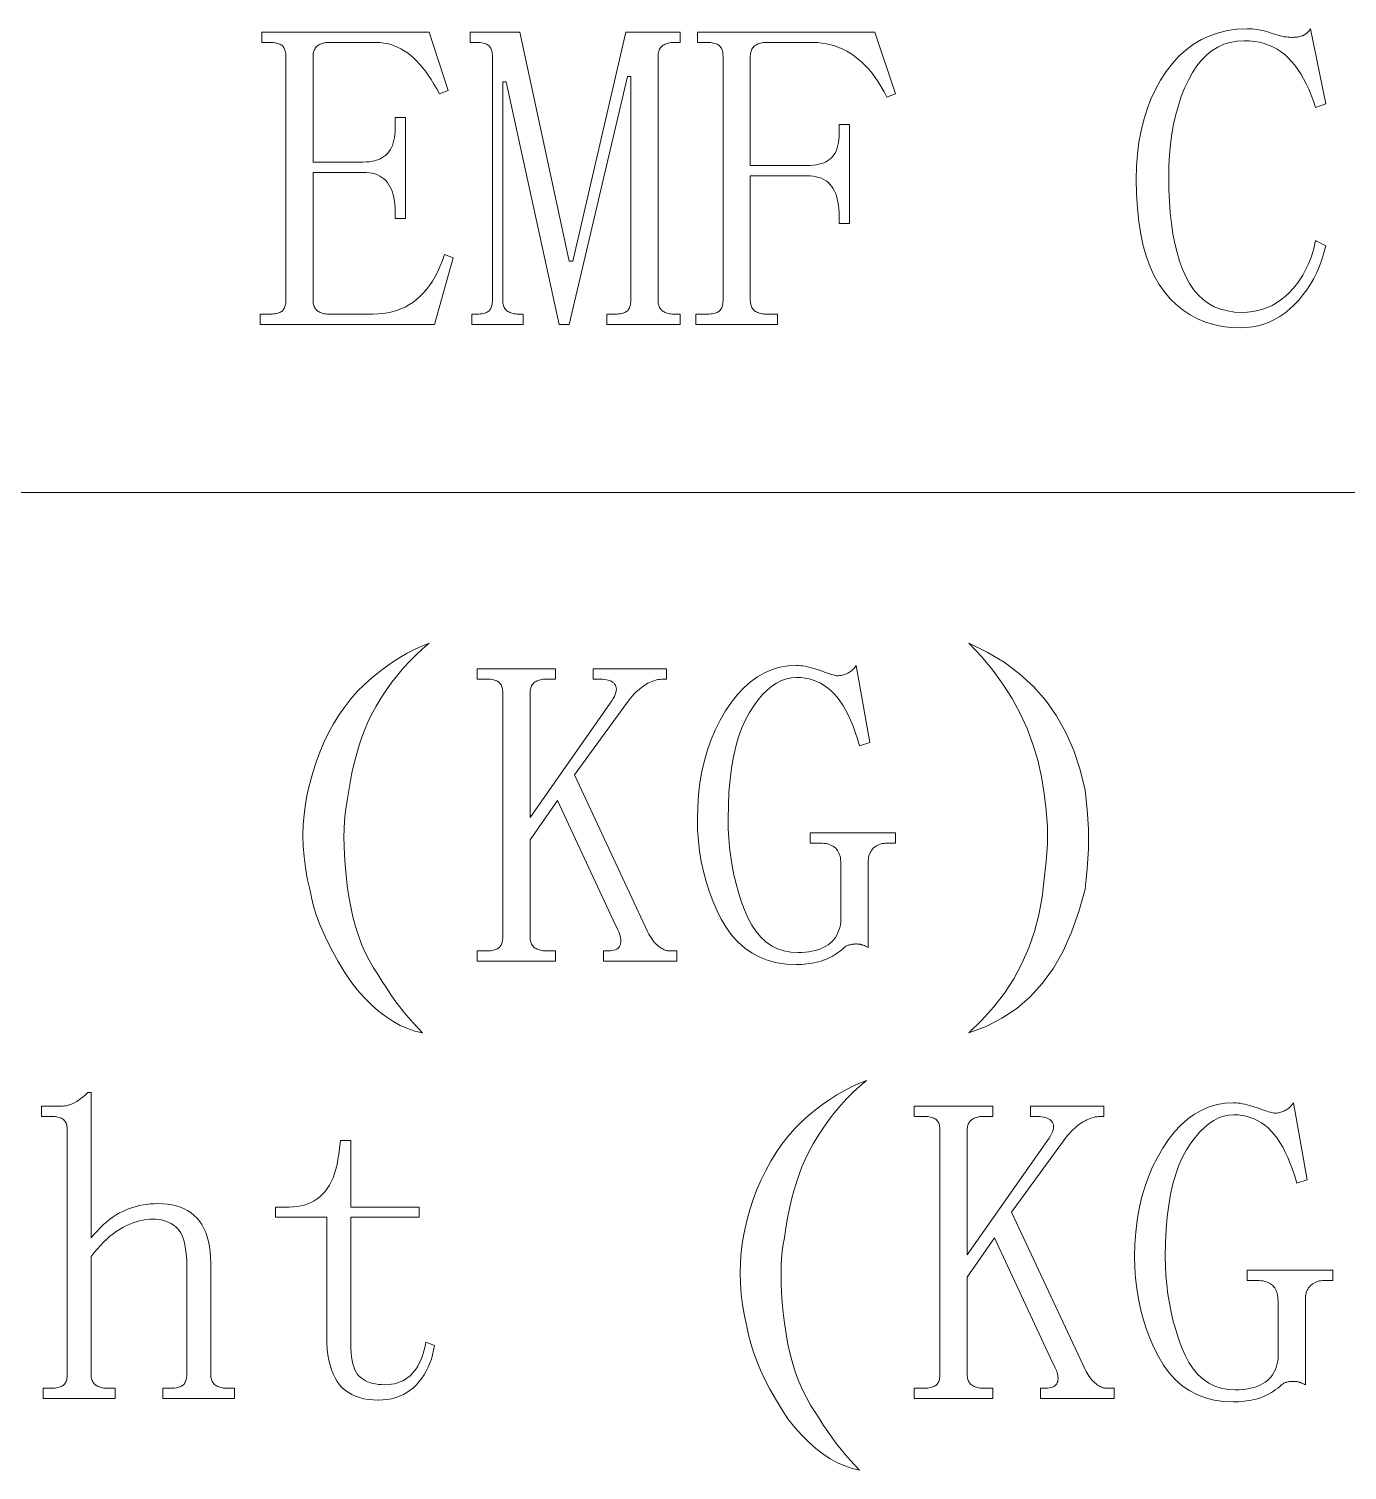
# Model space of a CAD drawing. Extents: x 1 to 297, y 1 to 210.
# Drawn here: x 137.53 to 144.14, y 35.44 to 42.67 of the extents above; entities that cross this region are included whole.
import ezdxf

# ---------------------------------------------------------------- set-up
doc = ezdxf.new("R2010")
doc.units = 0

msp = doc.modelspace()

# ---------------------------------------------------------------- linework, layer by layer
at = {"color": 7, "lineweight": 13}
msp.add_line((1.3055, 40.342), (219.3213, 40.342), dxfattribs=at)
for points in [[(143.6067, 41.1677), (143.5597, 41.1695), (143.5146, 41.1749), (143.4716, 41.1839), (143.4305, 41.1965), (143.3913, 41.2127), (143.3542, 41.2325), (143.319, 41.2559), (143.2858, 41.2829), (143.2545, 41.3135), (143.2253, 41.3477), (143.1984, 41.3858), (143.1744, 41.4279), (143.1532, 41.4742), (143.1348, 41.5246), (143.1192, 41.5791), (143.1065, 41.6378), (143.0966, 41.7005), (143.0895, 41.7674), (143.0853, 41.8383), (143.0838, 41.9134), (143.0853, 41.9775), (143.0898, 42.0393), (143.0974, 42.0988), (143.1078, 42.1562), (143.1214, 42.2113), (143.1378, 42.2642), (143.1573, 42.3148), (143.1798, 42.3633), (143.2054, 42.4095), (143.2338, 42.4534), (143.2649, 42.4941), (143.2981, 42.5306), (143.3335, 42.5627), (143.371, 42.5906), (143.4106, 42.6141), (143.4524, 42.6334), (143.4964, 42.6484), (143.5424, 42.6591), (143.5906, 42.6656), (143.641, 42.6677), (143.653, 42.6675), (143.665, 42.6669), (143.677, 42.6658), (143.689, 42.6643), (143.701, 42.6624), (143.713, 42.66), (143.725, 42.6572), (143.737, 42.654), (143.749, 42.6504), (143.761, 42.6463), (143.7728, 42.6422), (143.7843, 42.6386), (143.7954, 42.6354), (143.8062, 42.6326), (143.8167, 42.6302), (143.8268, 42.6283), (143.8366, 42.6268), (143.846, 42.6257), (143.8551, 42.6251), (143.8638, 42.6249), (143.8706, 42.6249), (143.877, 42.6252), (143.8833, 42.6256), (143.8892, 42.6262), (143.8949, 42.627), (143.9004, 42.6279), (143.9055, 42.6291), (143.9105, 42.6303), (143.9151, 42.6318), (143.9196, 42.6334), (143.9238, 42.6353), (143.928, 42.6375), (143.932, 42.6401), (143.936, 42.643), (143.9399, 42.6463), (143.9437, 42.6499), (143.9475, 42.6538), (143.9511, 42.6581), (143.9547, 42.6627), (143.9581, 42.6677), (144.0353, 42.2906), (143.9838, 42.2734), (143.9732, 42.3052), (143.9619, 42.3355), (143.9499, 42.3642), (143.9372, 42.3914), (143.9238, 42.417), (143.9098, 42.4411), (143.8951, 42.4636), (143.8796, 42.4846), (143.8635, 42.5041), (143.8467, 42.522), (143.829, 42.5383), (143.8104, 42.5529), (143.7906, 42.5657), (143.7699, 42.5769), (143.7481, 42.5863), (143.7253, 42.594), (143.7015, 42.6), (143.6767, 42.6043), (143.6508, 42.6069), (143.6238, 42.6077), (143.5887, 42.6057), (143.5551, 42.5998), (143.5232, 42.59), (143.4929, 42.5762), (143.4642, 42.5584), (143.4372, 42.5367), (143.4117, 42.5111), (143.388, 42.4815), (143.3658, 42.448), (143.3453, 42.4106), (143.3266, 42.3702), (143.3098, 42.3279), (143.295, 42.2838), (143.2822, 42.2378), (143.2713, 42.1899), (143.2625, 42.1401), (143.2556, 42.0884), (143.2506, 42.0348), (143.2477, 41.9793), (143.2467, 41.922), (143.2476, 41.8599), (143.2501, 41.8006), (143.2544, 41.7441), (143.2604, 41.6902), (143.2681, 41.6391), (143.2776, 41.5908), (143.2887, 41.5452), (143.3016, 41.5023), (143.3161, 41.4622), (143.3324, 41.4249), (143.3507, 41.3907), (143.3712, 41.3601), (143.3939, 41.3331), (143.4188, 41.3097), (143.446, 41.2899), (143.4754, 41.2737), (143.507, 41.2611), (143.5409, 41.2521), (143.577, 41.2467), (143.6153, 41.2449), (143.6423, 41.2458), (143.6686, 41.2488), (143.6941, 41.2537), (143.7188, 41.2606), (143.7428, 41.2695), (143.766, 41.2803), (143.7884, 41.2932), (143.81, 41.3079), (143.8309, 41.3247), (143.851, 41.3434), (143.8701, 41.3638), (143.8878, 41.3854), (143.9043, 41.4084), (143.9196, 41.4326), (143.9335, 41.4581), (143.9461, 41.4849), (143.9575, 41.5129), (143.9676, 41.5423), (143.9763, 41.5729), (143.9838, 41.6049), (144.0353, 41.5791), (144.026, 41.5438), (144.0152, 41.5097), (144.003, 41.4769), (143.9893, 41.4454), (143.9742, 41.4152), (143.9576, 41.3863), (143.9396, 41.3586), (143.9201, 41.3323), (143.8991, 41.3072), (143.8767, 41.2834), (143.8532, 41.2614), (143.8289, 41.2418), (143.8038, 41.2244), (143.778, 41.2094), (143.7513, 41.1966), (143.724, 41.1862), (143.6958, 41.1781), (143.6669, 41.1723), (143.6372, 41.1689)], [(138.6953, 42.5991), (138.6953, 42.6506), (139.5353, 42.6506), (139.6296, 42.3591), (139.5867, 42.342), (139.5729, 42.3671), (139.5589, 42.3909), (139.5448, 42.4134), (139.5305, 42.4346), (139.516, 42.4545), (139.5013, 42.4731), (139.4865, 42.4905), (139.4715, 42.5066), (139.4563, 42.5214), (139.441, 42.5349), (139.4254, 42.5471), (139.4095, 42.558), (139.3932, 42.5676), (139.3765, 42.576), (139.3596, 42.5831), (139.3423, 42.5889), (139.3246, 42.5934), (139.3066, 42.5966), (139.2883, 42.5985), (139.2696, 42.5991), (139.0296, 42.5991), (139.0228, 42.599), (139.0164, 42.5985), (139.0101, 42.5976), (139.0042, 42.5964), (138.9985, 42.5949), (138.993, 42.593), (138.9879, 42.5907), (138.9829, 42.5882), (138.9783, 42.5853), (138.9738, 42.582), (138.9698, 42.5784), (138.9661, 42.5745), (138.9629, 42.5702), (138.9601, 42.5655), (138.9578, 42.5606), (138.9558, 42.5553), (138.9543, 42.5496), (138.9533, 42.5436), (138.9526, 42.5373), (138.9524, 42.5306), (138.9524, 41.9991), (139.201, 41.9991), (139.2177, 41.9996), (139.2334, 42.0009), (139.2482, 42.003), (139.262, 42.006), (139.2749, 42.0099), (139.2869, 42.0146), (139.2979, 42.0201), (139.308, 42.0266), (139.3171, 42.0339), (139.3253, 42.042), (139.3326, 42.051), (139.3392, 42.0609), (139.3449, 42.0716), (139.35, 42.0831), (139.3542, 42.0956), (139.3577, 42.1089), (139.3604, 42.123), (139.3623, 42.138), (139.3635, 42.1539), (139.3638, 42.1706), (139.3638, 42.222), (139.4153, 42.222), (139.4153, 41.7163), (139.3638, 41.7163), (139.3638, 41.7506), (139.3635, 41.769), (139.3623, 41.7866), (139.3604, 41.8033), (139.3577, 41.8191), (139.3542, 41.8341), (139.35, 41.8483), (139.3449, 41.8616), (139.3392, 41.874), (139.3326, 41.8856), (139.3253, 41.8963), (139.3171, 41.9061), (139.308, 41.9148), (139.2979, 41.9225), (139.2869, 41.9292), (139.2749, 41.9349), (139.262, 41.9395), (139.2482, 41.9431), (139.2334, 41.9457), (139.2177, 41.9472), (139.201, 41.9477), (138.9524, 41.9477), (138.9524, 41.3049), (138.9526, 41.2982), (138.9533, 41.2918), (138.9543, 41.2858), (138.9558, 41.2802), (138.9578, 41.2749), (138.9601, 41.2699), (138.9629, 41.2653), (138.9661, 41.261), (138.9698, 41.257), (138.9738, 41.2534), (138.9783, 41.2502), (138.9829, 41.2473), (138.9879, 41.2447), (138.993, 41.2425), (138.9985, 41.2406), (139.0042, 41.239), (139.0101, 41.2378), (139.0164, 41.237), (139.0228, 41.2365), (139.0296, 41.2363), (139.2524, 41.2363), (139.2777, 41.237), (139.3023, 41.2392), (139.3261, 41.2428), (139.3491, 41.2479), (139.3714, 41.2545), (139.3928, 41.2625), (139.4135, 41.272), (139.4334, 41.2829), (139.4526, 41.2953), (139.471, 41.3091), (139.4886, 41.3245), (139.5054, 41.3415), (139.5215, 41.3602), (139.5368, 41.3805), (139.5513, 41.4024), (139.5651, 41.4259), (139.5781, 41.451), (139.5903, 41.4778), (139.6017, 41.5062), (139.6124, 41.5363), (139.6553, 41.5191), (139.561, 41.1849), (138.6867, 41.1849), (138.6867, 41.2363), (138.7381, 41.2363), (138.7464, 41.2365), (138.7542, 41.237), (138.7615, 41.2378), (138.7683, 41.239), (138.7746, 41.2406), (138.7803, 41.2425), (138.7855, 41.2447), (138.7903, 41.2473), (138.7944, 41.2502), (138.7981, 41.2534), (138.8014, 41.257), (138.8043, 41.261), (138.8069, 41.2653), (138.8091, 41.2699), (138.811, 41.2749), (138.8125, 41.2802), (138.8137, 41.2858), (138.8146, 41.2918), (138.8151, 41.2982), (138.8153, 41.3049), (138.8153, 42.5306), (138.8151, 42.5373), (138.8146, 42.5436), (138.8137, 42.5496), (138.8125, 42.5553), (138.811, 42.5606), (138.8091, 42.5655), (138.8069, 42.5702), (138.8043, 42.5745), (138.8014, 42.5784), (138.7981, 42.582), (138.7944, 42.5853), (138.7903, 42.5882), (138.7855, 42.5907), (138.7803, 42.593), (138.7746, 42.5949), (138.7683, 42.5964), (138.7615, 42.5976), (138.7542, 42.5985), (138.7464, 42.599), (138.7381, 42.5991)], [(140.6839, 41.3049), (140.6841, 41.2982), (140.6847, 41.2918), (140.6858, 41.2858), (140.6873, 41.2802), (140.6892, 41.2749), (140.6916, 41.2699), (140.6944, 41.2653), (140.6976, 41.261), (140.7012, 41.257), (140.7053, 41.2534), (140.7097, 41.2502), (140.7144, 41.2473), (140.7193, 41.2447), (140.7245, 41.2425), (140.7299, 41.2406), (140.7356, 41.239), (140.7416, 41.2378), (140.7478, 41.237), (140.7543, 41.2365), (140.761, 41.2363), (140.7953, 41.2363), (140.7953, 41.1849), (140.4267, 41.1849), (140.4267, 41.2363), (140.4696, 41.2363), (140.4779, 41.2365), (140.4857, 41.237), (140.493, 41.2378), (140.4997, 41.239), (140.506, 41.2406), (140.5117, 41.2425), (140.517, 41.2447), (140.5217, 41.2473), (140.5259, 41.2502), (140.5296, 41.2534), (140.5328, 41.257), (140.5357, 41.261), (140.5383, 41.2653), (140.5405, 41.2699), (140.5424, 41.2749), (140.544, 41.2802), (140.5452, 41.2858), (140.546, 41.2918), (140.5465, 41.2982), (140.5467, 41.3049), (140.5467, 42.4277), (140.5296, 42.4277), (140.2381, 41.1849), (140.1867, 41.1849), (139.921, 42.402), (139.9039, 42.402), (139.9039, 41.3049), (139.9041, 41.2982), (139.9047, 41.2918), (139.9058, 41.2858), (139.9073, 41.2802), (139.9092, 41.2749), (139.9116, 41.2699), (139.9144, 41.2653), (139.9176, 41.261), (139.9212, 41.257), (139.9253, 41.2534), (139.9297, 41.2502), (139.9344, 41.2473), (139.9393, 41.2447), (139.9445, 41.2425), (139.9499, 41.2406), (139.9556, 41.239), (139.9616, 41.2378), (139.9678, 41.237), (139.9743, 41.2365), (139.981, 41.2363), (140.0067, 41.2363), (140.0067, 41.1849), (139.7496, 41.1849), (139.7496, 41.2363), (139.7753, 41.2363), (139.7836, 41.2365), (139.7914, 41.237), (139.7987, 41.2378), (139.8055, 41.239), (139.8117, 41.2406), (139.8174, 41.2425), (139.8227, 41.2447), (139.8274, 41.2473), (139.8316, 41.2502), (139.8353, 41.2534), (139.8385, 41.257), (139.8414, 41.261), (139.844, 41.2653), (139.8463, 41.2699), (139.8481, 41.2749), (139.8497, 41.2802), (139.8509, 41.2858), (139.8517, 41.2918), (139.8522, 41.2982), (139.8524, 41.3049), (139.8524, 42.5306), (139.8522, 42.5373), (139.8517, 42.5436), (139.8509, 42.5496), (139.8497, 42.5553), (139.8481, 42.5606), (139.8463, 42.5655), (139.844, 42.5702), (139.8414, 42.5745), (139.8385, 42.5784), (139.8353, 42.582), (139.8316, 42.5853), (139.8274, 42.5882), (139.8227, 42.5907), (139.8174, 42.593), (139.8117, 42.5949), (139.8055, 42.5964), (139.7987, 42.5976), (139.7914, 42.5985), (139.7836, 42.599), (139.7753, 42.5991), (139.741, 42.5991), (139.741, 42.6506), (139.9896, 42.6506), (140.2381, 41.502), (140.2553, 41.502), (140.521, 42.6506), (140.7953, 42.6506), (140.7953, 42.5991), (140.761, 42.5991), (140.7543, 42.599), (140.7478, 42.5985), (140.7416, 42.5976), (140.7356, 42.5964), (140.7299, 42.5949), (140.7245, 42.593), (140.7193, 42.5907), (140.7144, 42.5882), (140.7097, 42.5853), (140.7053, 42.582), (140.7012, 42.5784), (140.6976, 42.5745), (140.6944, 42.5702), (140.6916, 42.5655), (140.6892, 42.5606), (140.6873, 42.5553), (140.6858, 42.5496), (140.6847, 42.5436), (140.6841, 42.5373), (140.6839, 42.5306)], [(141.2838, 41.2363), (141.2838, 41.1849), (140.8724, 41.1849), (140.8724, 41.2363), (140.9324, 41.2363), (140.9407, 41.2365), (140.9485, 41.237), (140.9558, 41.2378), (140.9626, 41.239), (140.9688, 41.2406), (140.9746, 41.2425), (140.9798, 41.2447), (140.9845, 41.2473), (140.9887, 41.2502), (140.9924, 41.2534), (140.9957, 41.257), (140.9986, 41.261), (141.0012, 41.2653), (141.0034, 41.2699), (141.0053, 41.2749), (141.0068, 41.2802), (141.008, 41.2858), (141.0089, 41.2918), (141.0094, 41.2982), (141.0096, 41.3049), (141.0096, 42.5306), (141.0094, 42.5373), (141.0089, 42.5436), (141.008, 42.5496), (141.0068, 42.5553), (141.0053, 42.5606), (141.0034, 42.5655), (141.0012, 42.5702), (140.9986, 42.5745), (140.9957, 42.5784), (140.9924, 42.582), (140.9887, 42.5853), (140.9845, 42.5882), (140.9798, 42.5907), (140.9746, 42.593), (140.9688, 42.5949), (140.9626, 42.5964), (140.9558, 42.5976), (140.9485, 42.5985), (140.9407, 42.599), (140.9324, 42.5991), (140.881, 42.5991), (140.881, 42.6506), (141.7724, 42.6506), (141.8753, 42.342), (141.8324, 42.3249), (141.8185, 42.3516), (141.804, 42.377), (141.789, 42.401), (141.7735, 42.4236), (141.7574, 42.4449), (141.7409, 42.4647), (141.7238, 42.4833), (141.7063, 42.5004), (141.6882, 42.5162), (141.6696, 42.5306), (141.6505, 42.5436), (141.6312, 42.5553), (141.6115, 42.5655), (141.5914, 42.5745), (141.571, 42.582), (141.5502, 42.5882), (141.5292, 42.593), (141.5077, 42.5964), (141.486, 42.5985), (141.4639, 42.5991), (141.2238, 42.5991), (141.2171, 42.599), (141.2106, 42.5985), (141.2044, 42.5976), (141.1985, 42.5964), (141.1928, 42.5949), (141.1873, 42.593), (141.1821, 42.5907), (141.1772, 42.5882), (141.1725, 42.5853), (141.1681, 42.582), (141.1641, 42.5784), (141.1604, 42.5745), (141.1572, 42.5702), (141.1544, 42.5655), (141.1521, 42.5606), (141.1501, 42.5553), (141.1486, 42.5496), (141.1476, 42.5436), (141.1469, 42.5373), (141.1467, 42.5306), (141.1467, 41.982), (141.4296, 41.982), (141.4462, 41.9824), (141.462, 41.9835), (141.4767, 41.9855), (141.4906, 41.9882), (141.5035, 41.9916), (141.5154, 41.9959), (141.5265, 42.0009), (141.5365, 42.0067), (141.5457, 42.0132), (141.5538, 42.0206), (141.5612, 42.0288), (141.5677, 42.0379), (141.5735, 42.048), (141.5785, 42.059), (141.5828, 42.0709), (141.5862, 42.0838), (141.5889, 42.0977), (141.5909, 42.1125), (141.592, 42.1282), (141.5924, 42.1449), (141.5924, 42.1877), (141.6438, 42.1877), (141.6438, 41.6906), (141.5924, 41.6906), (141.5924, 41.7249), (141.592, 41.7449), (141.5909, 41.7639), (141.5889, 41.7819), (141.5862, 41.7989), (141.5828, 41.8149), (141.5785, 41.8298), (141.5735, 41.8437), (141.5677, 41.8565), (141.5612, 41.8683), (141.5538, 41.8791), (141.5457, 41.8889), (141.5365, 41.8977), (141.5265, 41.9054), (141.5154, 41.9121), (141.5035, 41.9177), (141.4906, 41.9223), (141.4767, 41.9259), (141.462, 41.9285), (141.4462, 41.9301), (141.4296, 41.9306), (141.1467, 41.9306), (141.1467, 41.3049), (141.1469, 41.2982), (141.1476, 41.2918), (141.1486, 41.2858), (141.1501, 41.2802), (141.1521, 41.2749), (141.1544, 41.2699), (141.1572, 41.2653), (141.1604, 41.261), (141.1641, 41.257), (141.1681, 41.2534), (141.1725, 41.2502), (141.1772, 41.2473), (141.1821, 41.2447), (141.1873, 41.2425), (141.1928, 41.2406), (141.1985, 41.239), (141.2044, 41.2378), (141.2106, 41.237), (141.2171, 41.2365), (141.2238, 41.2363)], [(139.5353, 39.5849), (139.5015, 39.5566), (139.4688, 39.5266), (139.437, 39.4949), (139.4064, 39.4614), (139.3767, 39.4263), (139.3481, 39.3894), (139.3205, 39.3509), (139.2939, 39.3106), (139.2684, 39.2686), (139.2439, 39.2249), (139.2272, 39.1897), (139.2116, 39.1529), (139.1971, 39.1143), (139.1835, 39.074), (139.171, 39.032), (139.1595, 38.9883), (139.149, 38.9429), (139.1396, 38.8957), (139.1312, 38.8469), (139.1238, 38.7963), (139.1177, 38.7642), (139.1129, 38.7298), (139.1095, 38.6929), (139.1074, 38.6537), (139.1067, 38.612), (139.1074, 38.5679), (139.1095, 38.5215), (139.1129, 38.4726), (139.1177, 38.4214), (139.1238, 38.3677), (139.1316, 38.3139), (139.141, 38.2621), (139.1521, 38.2124), (139.165, 38.1647), (139.1796, 38.1191), (139.1958, 38.0756), (139.2139, 38.0341), (139.2336, 37.9947), (139.255, 37.9573), (139.2781, 37.922), (139.2989, 37.8882), (139.32, 37.8555), (139.3414, 37.8238), (139.3632, 37.7931), (139.3853, 37.7634), (139.4077, 37.7348), (139.4305, 37.7072), (139.4537, 37.6806), (139.4772, 37.6551), (139.501, 37.6306), (139.4635, 37.6393), (139.4263, 37.6518), (139.3894, 37.6681), (139.3529, 37.6882), (139.3167, 37.712), (139.2809, 37.7396), (139.2454, 37.771), (139.2103, 37.8061), (139.1754, 37.845), (139.141, 37.8877), (139.1081, 37.9386), (139.0779, 37.9885), (139.0505, 38.0374), (139.0258, 38.0852), (139.0038, 38.132), (138.9846, 38.1778), (138.9682, 38.2225), (138.9545, 38.2662), (138.9435, 38.3089), (138.9353, 38.3506), (138.9229, 38.4053), (138.9133, 38.4596), (138.9065, 38.5136), (138.9024, 38.5673), (138.901, 38.6206), (138.9024, 38.6735), (138.9065, 38.7262), (138.9133, 38.7785), (138.9229, 38.8304), (138.9353, 38.882), (138.95, 38.936), (138.9668, 38.9883), (138.9857, 39.0389), (139.0066, 39.0877), (139.0296, 39.1349), (139.0546, 39.1803), (139.0817, 39.224), (139.1108, 39.266), (139.142, 39.3063), (139.1753, 39.3449), (139.2097, 39.3781), (139.2445, 39.4093), (139.2797, 39.4385), (139.3152, 39.4655), (139.351, 39.4906), (139.3872, 39.5135), (139.4237, 39.5345), (139.4605, 39.5533), (139.4977, 39.5701)], [(142.2439, 39.5849), (142.3361, 39.5405), (142.4208, 39.4895), (142.4979, 39.4321), (142.5675, 39.3682), (142.6296, 39.2977), (142.6841, 39.2207), (142.731, 39.1373), (142.7705, 39.0473), (142.8024, 38.9507), (142.8267, 38.8477), (142.8329, 38.7995), (142.8377, 38.751), (142.8411, 38.7022), (142.8432, 38.653), (142.8438, 38.6034), (142.8432, 38.5535), (142.8411, 38.5033), (142.8377, 38.4527), (142.8329, 38.4018), (142.8267, 38.3506), (142.7962, 38.2385), (142.7595, 38.1353), (142.7166, 38.041), (142.6676, 37.9556), (142.6124, 37.8791), (142.551, 37.8116), (142.4835, 37.753), (142.4098, 37.7033), (142.3299, 37.6625), (142.2439, 37.6306), (142.3093, 37.6938), (142.3687, 37.7602), (142.4218, 37.8296), (142.4688, 37.9021), (142.5096, 37.9777), (142.5442, 38.0564), (142.5726, 38.1382), (142.5949, 38.223), (142.6111, 38.311), (142.621, 38.402), (142.6272, 38.4464), (142.632, 38.4905), (142.6354, 38.5342), (142.6375, 38.5775), (142.6381, 38.6206), (142.6375, 38.6633), (142.6354, 38.7056), (142.632, 38.7476), (142.6272, 38.7893), (142.621, 38.8306), (142.608, 38.9153), (142.5894, 38.9979), (142.5654, 39.0785), (142.536, 39.157), (142.501, 39.2334), (142.4605, 39.3078), (142.4146, 39.3802), (142.3632, 39.4505), (142.3062, 39.5187)], [(140.7781, 37.9906), (140.4096, 37.9906), (140.4096, 38.042), (140.4353, 38.042), (140.4451, 38.0423), (140.4541, 38.0434), (140.4623, 38.0451), (140.4696, 38.0475), (140.476, 38.0506), (140.4816, 38.0543), (140.4863, 38.0588), (140.4901, 38.0639), (140.4931, 38.0698), (140.4953, 38.0763), (140.4966, 38.0834), (140.497, 38.091), (140.4966, 38.0992), (140.4953, 38.1078), (140.4931, 38.117), (140.4901, 38.1267), (140.4863, 38.1369), (140.4816, 38.1476), (140.476, 38.1588), (140.4696, 38.1706), (140.1781, 38.7963), (140.041, 38.5991), (140.041, 38.1106), (140.0412, 38.1039), (140.0419, 38.0975), (140.0429, 38.0915), (140.0444, 38.0859), (140.0463, 38.0806), (140.0487, 38.0756), (140.0515, 38.071), (140.0547, 38.0667), (140.0583, 38.0627), (140.0624, 38.0591), (140.0668, 38.0559), (140.0715, 38.053), (140.0764, 38.0504), (140.0816, 38.0482), (140.0871, 38.0463), (140.0928, 38.0447), (140.0987, 38.0435), (140.1049, 38.0427), (140.1114, 38.0422), (140.1181, 38.042), (140.1696, 38.042), (140.1696, 37.9906), (139.7753, 37.9906), (139.7753, 38.042), (139.8267, 38.042), (139.835, 38.0422), (139.8428, 38.0427), (139.8501, 38.0435), (139.8569, 38.0447), (139.8631, 38.0463), (139.8689, 38.0482), (139.8741, 38.0504), (139.8788, 38.053), (139.883, 38.0559), (139.8867, 38.0591), (139.89, 38.0627), (139.8929, 38.0667), (139.8954, 38.071), (139.8977, 38.0756), (139.8996, 38.0806), (139.9011, 38.0859), (139.9023, 38.0915), (139.9032, 38.0975), (139.9037, 38.1039), (139.9039, 38.1106), (139.9039, 39.3363), (139.9037, 39.343), (139.9032, 39.3493), (139.9023, 39.3553), (139.9011, 39.361), (139.8996, 39.3663), (139.8977, 39.3713), (139.8954, 39.3759), (139.8929, 39.3802), (139.89, 39.3841), (139.8867, 39.3877), (139.883, 39.391), (139.8788, 39.3939), (139.8741, 39.3965), (139.8689, 39.3987), (139.8631, 39.4006), (139.8569, 39.4021), (139.8501, 39.4033), (139.8428, 39.4042), (139.835, 39.4047), (139.8267, 39.4049), (139.7753, 39.4049), (139.7753, 39.4563), (140.1696, 39.4563), (140.1696, 39.4049), (140.1181, 39.4049), (140.1114, 39.4047), (140.1049, 39.4042), (140.0987, 39.4033), (140.0928, 39.4021), (140.0871, 39.4006), (140.0816, 39.3987), (140.0764, 39.3965), (140.0715, 39.3939), (140.0668, 39.391), (140.0624, 39.3877), (140.0583, 39.3841), (140.0547, 39.3802), (140.0515, 39.3759), (140.0487, 39.3713), (140.0463, 39.3663), (140.0444, 39.361), (140.0429, 39.3553), (140.0419, 39.3493), (140.0412, 39.343), (140.041, 39.3363), (140.041, 38.7106), (140.4438, 39.2849), (140.4518, 39.2966), (140.4586, 39.3077), (140.4642, 39.3182), (140.4685, 39.3281), (140.4717, 39.3374), (140.4737, 39.3461), (140.4744, 39.3542), (140.474, 39.3617), (140.4724, 39.3686), (140.4696, 39.3749), (140.4657, 39.3806), (140.461, 39.3857), (140.4554, 39.3902), (140.449, 39.3941), (140.4417, 39.3974), (140.4336, 39.4001), (140.4246, 39.4022), (140.4147, 39.4037), (140.404, 39.4046), (140.3924, 39.4049), (140.3581, 39.4049), (140.3581, 39.4563), (140.7267, 39.4563), (140.7267, 39.4049), (140.7096, 39.4049), (140.701, 39.4046), (140.6924, 39.4038), (140.6839, 39.4025), (140.6753, 39.4007), (140.6667, 39.3984), (140.6581, 39.3956), (140.6496, 39.3923), (140.641, 39.3884), (140.6324, 39.384), (140.6238, 39.3791), (140.6153, 39.3737), (140.6067, 39.3678), (140.5981, 39.3614), (140.5896, 39.3545), (140.581, 39.347), (140.5724, 39.339), (140.5638, 39.3305), (140.5553, 39.3215), (140.5467, 39.312), (140.5381, 39.302), (140.2639, 38.9249), (140.6324, 38.1363), (140.6376, 38.1263), (140.6429, 38.1169), (140.6482, 38.1081), (140.6537, 38.0999), (140.6592, 38.0924), (140.6648, 38.0854), (140.6705, 38.079), (140.6763, 38.0732), (140.6822, 38.068), (140.6881, 38.0634), (140.694, 38.0594), (140.6996, 38.0557), (140.705, 38.0525), (140.7101, 38.0497), (140.7149, 38.0474), (140.7195, 38.0454), (140.7238, 38.0439), (140.7279, 38.0429), (140.7317, 38.0422), (140.7353, 38.042), (140.7781, 38.042)], [(141.3781, 39.4134), (141.3526, 39.4117), (141.3276, 39.4064), (141.3029, 39.3976), (141.2787, 39.3853), (141.2549, 39.3695), (141.2316, 39.3502), (141.2086, 39.3273), (141.1861, 39.301), (141.1641, 39.2711), (141.1424, 39.2377), (141.1221, 39.2007), (141.1039, 39.1601), (141.0878, 39.1157), (141.0739, 39.0677), (141.0621, 39.0159), (141.0524, 38.9605), (141.0449, 38.9014), (141.0396, 38.8386), (141.0363, 38.7722), (141.0353, 38.702), (141.0361, 38.6543), (141.0385, 38.607), (141.0426, 38.5603), (141.0483, 38.5141), (141.0556, 38.4684), (141.0646, 38.4233), (141.0752, 38.3786), (141.0874, 38.3345), (141.1012, 38.2908), (141.1167, 38.2477), (141.1341, 38.207), (141.1536, 38.1706), (141.1752, 38.1384), (141.199, 38.1106), (141.2249, 38.087), (141.253, 38.0677), (141.2832, 38.0527), (141.3156, 38.042), (141.3501, 38.0356), (141.3867, 38.0334), (141.4052, 38.0338), (141.4229, 38.035), (141.4398, 38.0369), (141.456, 38.0396), (141.4713, 38.0431), (141.486, 38.0473), (141.4998, 38.0523), (141.5129, 38.0581), (141.5252, 38.0647), (141.5367, 38.072), (141.5474, 38.0801), (141.5571, 38.089), (141.5659, 38.0986), (141.5737, 38.109), (141.5806, 38.1202), (141.5866, 38.1322), (141.5916, 38.1449), (141.5957, 38.1584), (141.5988, 38.1727), (141.601, 38.1877), (141.601, 38.4791), (141.6007, 38.4892), (141.6, 38.4987), (141.5987, 38.5077), (141.5969, 38.5162), (141.5946, 38.5241), (141.5917, 38.5316), (141.5884, 38.5385), (141.5845, 38.545), (141.5802, 38.5509), (141.5753, 38.5563), (141.5699, 38.5612), (141.564, 38.5655), (141.5575, 38.5694), (141.5506, 38.5727), (141.5431, 38.5756), (141.5352, 38.5779), (141.5267, 38.5797), (141.5177, 38.581), (141.5082, 38.5817), (141.4981, 38.582), (141.4467, 38.582), (141.4467, 38.6334), (141.8753, 38.6334), (141.8753, 38.582), (141.8324, 38.582), (141.824, 38.5817), (141.816, 38.581), (141.8082, 38.5797), (141.8009, 38.5779), (141.7939, 38.5756), (141.7872, 38.5727), (141.7808, 38.5694), (141.7748, 38.5655), (141.7692, 38.5612), (141.7639, 38.5563), (141.759, 38.551), (141.7546, 38.5453), (141.7507, 38.5393), (141.7474, 38.533), (141.7446, 38.5263), (141.7422, 38.5193), (141.7404, 38.5119), (141.7392, 38.5042), (141.7384, 38.4961), (141.7381, 38.4877), (141.7381, 38.0591), (141.7347, 38.0608), (141.7314, 38.0624), (141.7282, 38.0639), (141.7251, 38.0653), (141.7221, 38.0666), (141.7191, 38.0679), (141.7162, 38.069), (141.7134, 38.0701), (141.7108, 38.0711), (141.7081, 38.072), (141.7055, 38.0728), (141.7028, 38.0735), (141.7, 38.0742), (141.6972, 38.0747), (141.6942, 38.0752), (141.6912, 38.0756), (141.688, 38.0759), (141.6848, 38.0761), (141.6815, 38.0762), (141.6781, 38.0763), (141.6747, 38.0762), (141.6713, 38.0761), (141.6678, 38.0759), (141.6644, 38.0756), (141.661, 38.0752), (141.6576, 38.0747), (141.6541, 38.0742), (141.6507, 38.0735), (141.6473, 38.0728), (141.6438, 38.072), (141.6404, 38.071), (141.637, 38.0698), (141.6336, 38.0683), (141.6301, 38.0665), (141.6267, 38.0645), (141.6233, 38.0622), (141.6198, 38.0597), (141.6164, 38.0569), (141.613, 38.0539), (141.6096, 38.0506), (141.5992, 38.0423), (141.5888, 38.0345), (141.5783, 38.0272), (141.5677, 38.0204), (141.5571, 38.0141), (141.5463, 38.0084), (141.5355, 38.0032), (141.5245, 37.9985), (141.5135, 37.9943), (141.5024, 37.9906), (141.4911, 37.9873), (141.4796, 37.9844), (141.4678, 37.9818), (141.4558, 37.9796), (141.4435, 37.9777), (141.4309, 37.9762), (141.4181, 37.975), (141.405, 37.9741), (141.3917, 37.9736), (141.3781, 37.9734), (141.3281, 37.9757), (141.2808, 37.9825), (141.2362, 37.9939), (141.1944, 38.0098), (141.1553, 38.0302), (141.1189, 38.0552), (141.0853, 38.0847), (141.0545, 38.1188), (141.0264, 38.1574), (141.001, 38.2006), (140.9782, 38.2465), (140.9578, 38.2933), (140.9398, 38.3411), (140.9242, 38.3898), (140.911, 38.4395), (140.9002, 38.4901), (140.8918, 38.5417), (140.8858, 38.5942), (140.8822, 38.6476), (140.881, 38.702), (140.8824, 38.7645), (140.8866, 38.8253), (140.8937, 38.8842), (140.9036, 38.9413), (140.9164, 38.9966), (140.9319, 39.0502), (140.9503, 39.1019), (140.9715, 39.1518), (140.9955, 39.2), (141.0224, 39.2463), (141.0514, 39.2894), (141.0819, 39.3281), (141.1138, 39.3621), (141.1472, 39.3917), (141.1821, 39.4166), (141.2184, 39.4371), (141.2561, 39.453), (141.2953, 39.4643), (141.336, 39.4712), (141.3781, 39.4734), (141.3886, 39.4732), (141.3994, 39.4724), (141.4105, 39.4711), (141.422, 39.4693), (141.4339, 39.467), (141.446, 39.4642), (141.4585, 39.4608), (141.4714, 39.457), (141.4846, 39.4526), (141.4981, 39.4477), (141.5113, 39.4428), (141.5235, 39.4385), (141.5347, 39.4346), (141.5448, 39.4313), (141.5538, 39.4284), (141.5619, 39.4261), (141.5689, 39.4243), (141.5749, 39.423), (141.5799, 39.4223), (141.5838, 39.422), (141.589, 39.4221), (141.5941, 39.4225), (141.5993, 39.4232), (141.6044, 39.4241), (141.6096, 39.4252), (141.6147, 39.4266), (141.6198, 39.4283), (141.625, 39.4302), (141.6301, 39.4324), (141.6353, 39.4349), (141.6403, 39.4376), (141.6452, 39.4405), (141.6499, 39.4437), (141.6545, 39.4472), (141.6588, 39.4509), (141.6631, 39.4549), (141.6671, 39.4592), (141.6709, 39.4637), (141.6746, 39.4684), (141.6781, 39.4734), (141.7467, 39.0877), (141.6953, 39.0706), (141.6847, 39.1056), (141.6737, 39.1386), (141.6621, 39.1697), (141.65, 39.1988), (141.6374, 39.2259), (141.6243, 39.2511), (141.6107, 39.2743), (141.5965, 39.2955), (141.5819, 39.3147), (141.5667, 39.332), (141.5509, 39.3475), (141.5345, 39.3613), (141.5173, 39.3735), (141.4995, 39.3841), (141.481, 39.3931), (141.4618, 39.4004), (141.4419, 39.4061), (141.4213, 39.4102), (141.4001, 39.4126)], [(141.7296, 37.3906), (141.6958, 37.3623), (141.6631, 37.3323), (141.6313, 37.3006), (141.6006, 37.2671), (141.571, 37.232), (141.5424, 37.1951), (141.5148, 37.1566), (141.4882, 37.1163), (141.4626, 37.0743), (141.4381, 37.0306), (141.4215, 36.9954), (141.4059, 36.9586), (141.3913, 36.92), (141.3778, 36.8797), (141.3653, 36.8377), (141.3538, 36.794), (141.3433, 36.7486), (141.3339, 36.7014), (141.3255, 36.6526), (141.3181, 36.602), (141.312, 36.5699), (141.3072, 36.5355), (141.3037, 36.4986), (141.3017, 36.4594), (141.301, 36.4177), (141.3017, 36.3737), (141.3037, 36.3272), (141.3072, 36.2783), (141.312, 36.2271), (141.3181, 36.1734), (141.3259, 36.1196), (141.3353, 36.0678), (141.3464, 36.0181), (141.3593, 35.9705), (141.3738, 35.9249), (141.3901, 35.8813), (141.4081, 35.8398), (141.4278, 35.8004), (141.4493, 35.763), (141.4724, 35.7277), (141.4932, 35.6939), (141.5143, 35.6612), (141.5357, 35.6295), (141.5574, 35.5988), (141.5796, 35.5691), (141.602, 35.5405), (141.6248, 35.5129), (141.648, 35.4863), (141.6714, 35.4608), (141.6953, 35.4363), (141.6577, 35.445), (141.6205, 35.4575), (141.5837, 35.4738), (141.5472, 35.4939), (141.511, 35.5177), (141.4752, 35.5453), (141.4397, 35.5767), (141.4045, 35.6118), (141.3697, 35.6507), (141.3353, 35.6934), (141.3024, 35.7443), (141.2722, 35.7942), (141.2448, 35.8431), (141.2201, 35.8909), (141.1981, 35.9377), (141.1789, 35.9835), (141.1625, 36.0282), (141.1488, 36.0719), (141.1378, 36.1146), (141.1296, 36.1563), (141.1172, 36.211), (141.1076, 36.2653), (141.1008, 36.3193), (141.0966, 36.373), (141.0953, 36.4263), (141.0966, 36.4793), (141.1008, 36.5319), (141.1076, 36.5842), (141.1172, 36.6361), (141.1296, 36.6877), (141.1443, 36.7417), (141.1611, 36.794), (141.18, 36.8446), (141.2009, 36.8934), (141.2238, 36.9406), (141.2489, 36.986), (141.276, 37.0297), (141.3051, 37.0717), (141.3363, 37.112), (141.3696, 37.1506), (141.404, 37.1838), (141.4388, 37.215), (141.474, 37.2442), (141.5094, 37.2713), (141.5453, 37.2963), (141.5815, 37.3193), (141.618, 37.3402), (141.6548, 37.359), (141.692, 37.3758)], [(137.5981, 35.7963), (137.5981, 35.8477), (137.641, 35.8477), (137.6493, 35.8479), (137.6571, 35.8484), (137.6644, 35.8493), (137.6712, 35.8505), (137.6774, 35.852), (137.6832, 35.8539), (137.6884, 35.8561), (137.6931, 35.8587), (137.6973, 35.8616), (137.701, 35.8649), (137.7043, 35.8685), (137.7072, 35.8724), (137.7097, 35.8767), (137.712, 35.8813), (137.7139, 35.8863), (137.7154, 35.8916), (137.7166, 35.8973), (137.7175, 35.9033), (137.718, 35.9096), (137.7181, 35.9163), (137.7181, 37.142), (137.718, 37.1487), (137.7175, 37.155), (137.7166, 37.161), (137.7154, 37.1667), (137.7139, 37.172), (137.712, 37.177), (137.7097, 37.1816), (137.7072, 37.1859), (137.7043, 37.1898), (137.701, 37.1934), (137.6973, 37.1967), (137.6931, 37.1996), (137.6884, 37.2022), (137.6832, 37.2044), (137.6774, 37.2063), (137.6712, 37.2078), (137.6644, 37.209), (137.6571, 37.2099), (137.6493, 37.2104), (137.641, 37.2106), (137.5896, 37.2106), (137.5896, 37.262), (137.6839, 37.262), (137.6907, 37.2622), (137.6976, 37.2627), (137.7044, 37.2635), (137.7113, 37.2647), (137.7181, 37.2663), (137.725, 37.2682), (137.7318, 37.2704), (137.7387, 37.273), (137.7456, 37.2759), (137.7524, 37.2791), (137.7593, 37.2827), (137.7661, 37.2867), (137.773, 37.291), (137.7798, 37.2956), (137.7867, 37.3006), (137.7936, 37.3059), (137.8004, 37.3115), (137.8073, 37.3175), (137.8141, 37.3239), (137.821, 37.3306), (137.8381, 37.3306), (137.8381, 36.602), (137.8536, 36.6203), (137.8692, 36.6375), (137.8848, 36.6536), (137.9005, 36.6685), (137.9164, 36.6824), (137.9323, 36.6951), (137.9482, 36.7067), (137.9643, 36.7172), (137.9805, 36.7266), (137.9967, 36.7349), (138.0131, 36.7422), (138.0298, 36.7487), (138.0467, 36.7545), (138.0639, 36.7595), (138.0813, 36.7638), (138.099, 36.7673), (138.117, 36.77), (138.1352, 36.7719), (138.1537, 36.773), (138.1724, 36.7734), (138.1975, 36.7727), (138.2215, 36.7705), (138.2442, 36.7669), (138.2657, 36.7618), (138.286, 36.7552), (138.3051, 36.7472), (138.323, 36.7377), (138.3397, 36.7268), (138.3553, 36.7144), (138.3696, 36.7006), (138.3826, 36.6852), (138.3942, 36.6682), (138.4045, 36.6495), (138.4135, 36.6293), (138.421, 36.6074), (138.4272, 36.5838), (138.432, 36.5587), (138.4354, 36.5319), (138.4375, 36.5035), (138.4381, 36.4734), (138.4381, 35.9163), (138.4384, 35.9096), (138.439, 35.9033), (138.4401, 35.8973), (138.4416, 35.8916), (138.4435, 35.8863), (138.4458, 35.8813), (138.4486, 35.8767), (138.4518, 35.8724), (138.4555, 35.8685), (138.4596, 35.8649), (138.464, 35.8616), (138.4686, 35.8587), (138.4736, 35.8561), (138.4788, 35.8539), (138.4842, 35.852), (138.4899, 35.8505), (138.4959, 35.8493), (138.5021, 35.8484), (138.5085, 35.8479), (138.5153, 35.8477), (138.5581, 35.8477), (138.5581, 35.7963), (138.1981, 35.7963), (138.1981, 35.8477), (138.241, 35.8477), (138.2493, 35.8479), (138.2571, 35.8484), (138.2644, 35.8493), (138.2712, 35.8505), (138.2774, 35.852), (138.2832, 35.8539), (138.2884, 35.8561), (138.2931, 35.8587), (138.2973, 35.8616), (138.301, 35.8649), (138.3042, 35.8685), (138.3072, 35.8724), (138.3097, 35.8767), (138.312, 35.8813), (138.3138, 35.8863), (138.3154, 35.8916), (138.3166, 35.8973), (138.3174, 35.9033), (138.318, 35.9096), (138.3181, 35.9163), (138.3181, 36.4563), (138.3177, 36.4844), (138.3163, 36.5106), (138.3139, 36.5348), (138.3106, 36.5571), (138.3064, 36.5774), (138.3012, 36.5957), (138.295, 36.612), (138.288, 36.6263), (138.28, 36.6387), (138.271, 36.6491), (138.2613, 36.6581), (138.2509, 36.6661), (138.24, 36.6732), (138.2285, 36.6793), (138.2164, 36.6845), (138.2036, 36.6887), (138.1903, 36.692), (138.1764, 36.6944), (138.1618, 36.6958), (138.1467, 36.6963), (138.1329, 36.6959), (138.1188, 36.6946), (138.1044, 36.6924), (138.0898, 36.6894), (138.0749, 36.6856), (138.0598, 36.6809), (138.0444, 36.6753), (138.0288, 36.6689), (138.0129, 36.6616), (137.9967, 36.6534), (137.9805, 36.6443), (137.9643, 36.6339), (137.9482, 36.6223), (137.9323, 36.6095), (137.9164, 36.5956), (137.9005, 36.5804), (137.8848, 36.564), (137.8692, 36.5465), (137.8536, 36.5277), (137.8381, 36.5077), (137.8381, 35.9163), (137.8383, 35.9096), (137.839, 35.9033), (137.8401, 35.8973), (137.8416, 35.8916), (137.8435, 35.8863), (137.8459, 35.8813), (137.8486, 35.8767), (137.8519, 35.8724), (137.8555, 35.8685), (137.8596, 35.8649), (137.864, 35.8616), (137.8687, 35.8587), (137.8736, 35.8561), (137.8788, 35.8539), (137.8842, 35.852), (137.8899, 35.8505), (137.8959, 35.8493), (137.9021, 35.8484), (137.9086, 35.8479), (137.9153, 35.8477), (137.9581, 35.8477), (137.9581, 35.7963)], [(142.9724, 35.7963), (142.6039, 35.7963), (142.6039, 35.8477), (142.6296, 35.8477), (142.6394, 35.8481), (142.6484, 35.8491), (142.6566, 35.8508), (142.6638, 35.8532), (142.6703, 35.8563), (142.6758, 35.8601), (142.6806, 35.8645), (142.6844, 35.8697), (142.6874, 35.8755), (142.6896, 35.882), (142.6908, 35.8891), (142.6913, 35.8967), (142.6908, 35.9049), (142.6896, 35.9135), (142.6874, 35.9227), (142.6844, 35.9324), (142.6806, 35.9426), (142.6758, 35.9533), (142.6703, 35.9645), (142.6638, 35.9763), (142.3724, 36.602), (142.2353, 36.4049), (142.2353, 35.9163), (142.2355, 35.9096), (142.2361, 35.9033), (142.2372, 35.8973), (142.2387, 35.8916), (142.2406, 35.8863), (142.243, 35.8813), (142.2458, 35.8767), (142.249, 35.8724), (142.2526, 35.8685), (142.2567, 35.8649), (142.2611, 35.8616), (142.2658, 35.8587), (142.2707, 35.8561), (142.2759, 35.8539), (142.2813, 35.852), (142.287, 35.8505), (142.293, 35.8493), (142.2992, 35.8484), (142.3057, 35.8479), (142.3124, 35.8477), (142.3638, 35.8477), (142.3638, 35.7963), (141.9696, 35.7963), (141.9696, 35.8477), (142.021, 35.8477), (142.0293, 35.8479), (142.0371, 35.8484), (142.0444, 35.8493), (142.0512, 35.8505), (142.0574, 35.852), (142.0632, 35.8539), (142.0684, 35.8561), (142.0731, 35.8587), (142.0773, 35.8616), (142.081, 35.8649), (142.0842, 35.8685), (142.0872, 35.8724), (142.0897, 35.8767), (142.092, 35.8813), (142.0938, 35.8863), (142.0954, 35.8916), (142.0966, 35.8973), (142.0974, 35.9033), (142.098, 35.9096), (142.0981, 35.9163), (142.0981, 37.142), (142.098, 37.1487), (142.0974, 37.155), (142.0966, 37.161), (142.0954, 37.1667), (142.0938, 37.172), (142.092, 37.177), (142.0897, 37.1816), (142.0872, 37.1859), (142.0842, 37.1898), (142.081, 37.1934), (142.0773, 37.1967), (142.0731, 37.1996), (142.0684, 37.2022), (142.0632, 37.2044), (142.0574, 37.2063), (142.0512, 37.2078), (142.0444, 37.209), (142.0371, 37.2099), (142.0293, 37.2104), (142.021, 37.2106), (141.9696, 37.2106), (141.9696, 37.262), (142.3638, 37.262), (142.3638, 37.2106), (142.3124, 37.2106), (142.3057, 37.2104), (142.2992, 37.2099), (142.293, 37.209), (142.287, 37.2078), (142.2813, 37.2063), (142.2759, 37.2044), (142.2707, 37.2022), (142.2658, 37.1996), (142.2611, 37.1967), (142.2567, 37.1934), (142.2526, 37.1898), (142.249, 37.1859), (142.2458, 37.1816), (142.243, 37.177), (142.2406, 37.172), (142.2387, 37.1667), (142.2372, 37.161), (142.2361, 37.155), (142.2355, 37.1487), (142.2353, 37.142), (142.2353, 36.5163), (142.6381, 37.0906), (142.6461, 37.1023), (142.6529, 37.1134), (142.6584, 37.1239), (142.6628, 37.1338), (142.666, 37.1431), (142.668, 37.1518), (142.6687, 37.1599), (142.6683, 37.1674), (142.6667, 37.1743), (142.6638, 37.1806), (142.66, 37.1863), (142.6553, 37.1914), (142.6497, 37.1959), (142.6433, 37.1998), (142.636, 37.2031), (142.6279, 37.2058), (142.6189, 37.2079), (142.609, 37.2094), (142.5983, 37.2103), (142.5867, 37.2106), (142.5524, 37.2106), (142.5524, 37.262), (142.921, 37.262), (142.921, 37.2106), (142.9039, 37.2106), (142.8953, 37.2103), (142.8867, 37.2095), (142.8781, 37.2083), (142.8696, 37.2065), (142.861, 37.2041), (142.8524, 37.2013), (142.8438, 37.198), (142.8353, 37.1941), (142.8267, 37.1897), (142.8181, 37.1849), (142.8096, 37.1795), (142.801, 37.1735), (142.7924, 37.1671), (142.7838, 37.1602), (142.7753, 37.1527), (142.7667, 37.1447), (142.7581, 37.1363), (142.7496, 37.1273), (142.741, 37.1177), (142.7324, 37.1077), (142.4581, 36.7306), (142.8267, 35.942), (142.8319, 35.932), (142.8372, 35.9226), (142.8425, 35.9138), (142.848, 35.9057), (142.8535, 35.8981), (142.8591, 35.8911), (142.8648, 35.8847), (142.8706, 35.8789), (142.8765, 35.8737), (142.8824, 35.8691), (142.8883, 35.8651), (142.8939, 35.8614), (142.8993, 35.8582), (142.9044, 35.8554), (142.9092, 35.8531), (142.9138, 35.8511), (142.9181, 35.8496), (142.9222, 35.8486), (142.926, 35.8479), (142.9296, 35.8477), (142.9724, 35.8477)], [(143.5724, 37.2191), (143.5469, 37.2174), (143.5219, 37.2121), (143.4972, 37.2033), (143.473, 37.191), (143.4492, 37.1752), (143.4258, 37.1559), (143.4029, 37.133), (143.3804, 37.1067), (143.3584, 37.0768), (143.3367, 37.0434), (143.3163, 37.0064), (143.2981, 36.9658), (143.2821, 36.9214), (143.2681, 36.8734), (143.2563, 36.8216), (143.2467, 36.7662), (143.2392, 36.7071), (143.2338, 36.6443), (143.2306, 36.5779), (143.2296, 36.5077), (143.2304, 36.46), (143.2328, 36.4127), (143.2369, 36.366), (143.2426, 36.3198), (143.2499, 36.2741), (143.2589, 36.229), (143.2695, 36.1843), (143.2817, 36.1402), (143.2955, 36.0965), (143.311, 36.0534), (143.3284, 36.0127), (143.3479, 35.9763), (143.3695, 35.9441), (143.3933, 35.9163), (143.4192, 35.8927), (143.4473, 35.8734), (143.4775, 35.8584), (143.5098, 35.8477), (143.5443, 35.8413), (143.581, 35.8391), (143.5995, 35.8395), (143.6172, 35.8407), (143.6341, 35.8426), (143.6503, 35.8453), (143.6656, 35.8488), (143.6803, 35.853), (143.6941, 35.858), (143.7072, 35.8638), (143.7195, 35.8704), (143.731, 35.8777), (143.7417, 35.8858), (143.7514, 35.8947), (143.7602, 35.9043), (143.768, 35.9147), (143.7749, 35.9259), (143.7809, 35.9379), (143.7859, 35.9506), (143.79, 35.9641), (143.7931, 35.9784), (143.7953, 35.9934), (143.7953, 36.2849), (143.795, 36.2949), (143.7943, 36.3044), (143.793, 36.3134), (143.7912, 36.3219), (143.7888, 36.3299), (143.786, 36.3373), (143.7827, 36.3443), (143.7788, 36.3507), (143.7744, 36.3566), (143.7696, 36.362), (143.7642, 36.3669), (143.7583, 36.3713), (143.7518, 36.3751), (143.7449, 36.3785), (143.7374, 36.3813), (143.7294, 36.3836), (143.721, 36.3854), (143.712, 36.3867), (143.7025, 36.3875), (143.6924, 36.3877), (143.641, 36.3877), (143.641, 36.4391), (144.0696, 36.4391), (144.0696, 36.3877), (144.0267, 36.3877), (144.0183, 36.3875), (144.0103, 36.3867), (144.0025, 36.3854), (143.9952, 36.3836), (143.9881, 36.3813), (143.9814, 36.3785), (143.9751, 36.3751), (143.9691, 36.3713), (143.9634, 36.3669), (143.9581, 36.362), (143.9532, 36.3567), (143.9489, 36.351), (143.945, 36.345), (143.9417, 36.3387), (143.9388, 36.332), (143.9365, 36.325), (143.9347, 36.3176), (143.9334, 36.3099), (143.9327, 36.3018), (143.9324, 36.2934), (143.9324, 35.8649), (143.929, 35.8665), (143.9257, 35.8681), (143.9225, 35.8696), (143.9194, 35.871), (143.9164, 35.8724), (143.9134, 35.8736), (143.9105, 35.8748), (143.9077, 35.8758), (143.905, 35.8768), (143.9024, 35.8777), (143.8998, 35.8785), (143.8971, 35.8793), (143.8943, 35.8799), (143.8914, 35.8805), (143.8885, 35.8809), (143.8855, 35.8813), (143.8823, 35.8816), (143.8791, 35.8818), (143.8758, 35.882), (143.8724, 35.882), (143.869, 35.882), (143.8656, 35.8818), (143.8621, 35.8816), (143.8587, 35.8813), (143.8553, 35.8809), (143.8519, 35.8805), (143.8484, 35.8799), (143.845, 35.8793), (143.8416, 35.8785), (143.8381, 35.8777), (143.8347, 35.8767), (143.8313, 35.8755), (143.8279, 35.874), (143.8244, 35.8722), (143.821, 35.8702), (143.8176, 35.8679), (143.8141, 35.8654), (143.8107, 35.8626), (143.8073, 35.8596), (143.8038, 35.8563), (143.7935, 35.848), (143.7831, 35.8402), (143.7726, 35.8329), (143.762, 35.8261), (143.7513, 35.8199), (143.7406, 35.8141), (143.7298, 35.8089), (143.7188, 35.8042), (143.7078, 35.8), (143.6967, 35.7963), (143.6854, 35.793), (143.6739, 35.7901), (143.6621, 35.7875), (143.6501, 35.7853), (143.6378, 35.7834), (143.6252, 35.7819), (143.6124, 35.7807), (143.5993, 35.7798), (143.586, 35.7793), (143.5724, 35.7791), (143.5224, 35.7814), (143.4751, 35.7882), (143.4305, 35.7996), (143.3886, 35.8155), (143.3496, 35.8359), (143.3132, 35.8609), (143.2796, 35.8904), (143.2488, 35.9245), (143.2206, 35.9631), (143.1953, 36.0063), (143.1725, 36.0522), (143.1521, 36.099), (143.1341, 36.1468), (143.1185, 36.1955), (143.1053, 36.2452), (143.0945, 36.2958), (143.0861, 36.3474), (143.0801, 36.3999), (143.0765, 36.4533), (143.0753, 36.5077), (143.0767, 36.5702), (143.0809, 36.631), (143.088, 36.6899), (143.0979, 36.747), (143.1106, 36.8024), (143.1262, 36.8559), (143.1446, 36.9076), (143.1658, 36.9575), (143.1898, 37.0057), (143.2167, 37.052), (143.2457, 37.0952), (143.2762, 37.1338), (143.3081, 37.1678), (143.3415, 37.1974), (143.3763, 37.2224), (143.4126, 37.2428), (143.4504, 37.2587), (143.4896, 37.2701), (143.5303, 37.2769), (143.5724, 37.2791), (143.5829, 37.2789), (143.5937, 37.2781), (143.6048, 37.2768), (143.6163, 37.275), (143.6281, 37.2727), (143.6403, 37.2699), (143.6528, 37.2665), (143.6657, 37.2627), (143.6789, 37.2583), (143.6924, 37.2534), (143.7056, 37.2485), (143.7178, 37.2442), (143.7289, 37.2403), (143.739, 37.237), (143.7481, 37.2341), (143.7562, 37.2318), (143.7632, 37.23), (143.7692, 37.2287), (143.7742, 37.228), (143.7781, 37.2277), (143.7833, 37.2278), (143.7884, 37.2282), (143.7936, 37.2289), (143.7987, 37.2298), (143.8038, 37.2309), (143.809, 37.2323), (143.8141, 37.234), (143.8193, 37.2359), (143.8244, 37.2381), (143.8296, 37.2406), (143.8346, 37.2433), (143.8395, 37.2462), (143.8442, 37.2494), (143.8488, 37.2529), (143.8531, 37.2566), (143.8573, 37.2606), (143.8614, 37.2649), (143.8652, 37.2694), (143.8689, 37.2741), (143.8724, 37.2791), (143.941, 36.8934), (143.8896, 36.8763), (143.879, 36.9113), (143.868, 36.9443), (143.8564, 36.9754), (143.8443, 37.0045), (143.8317, 37.0316), (143.8186, 37.0568), (143.805, 37.08), (143.7908, 37.1012), (143.7762, 37.1204), (143.761, 37.1377), (143.7452, 37.1532), (143.7288, 37.167), (143.7116, 37.1792), (143.6938, 37.1898), (143.6753, 37.1988), (143.6561, 37.2061), (143.6362, 37.2118), (143.6156, 37.2159), (143.5944, 37.2183)], [(139.141, 36.0706), (139.1414, 36.0473), (139.1427, 36.0257), (139.1449, 36.0055), (139.1478, 35.9869), (139.1517, 35.9699), (139.1564, 35.9543), (139.162, 35.9404), (139.1684, 35.9279), (139.1757, 35.9171), (139.1839, 35.9077), (139.1928, 35.8996), (139.2027, 35.8923), (139.2134, 35.8859), (139.225, 35.8803), (139.2374, 35.8756), (139.2507, 35.8717), (139.2648, 35.8687), (139.2798, 35.8666), (139.2957, 35.8653), (139.3124, 35.8649), (139.3292, 35.8654), (139.3453, 35.8671), (139.3608, 35.8699), (139.3755, 35.8738), (139.3896, 35.8788), (139.4029, 35.8849), (139.4156, 35.8922), (139.4276, 35.9005), (139.4389, 35.91), (139.4496, 35.9206), (139.4595, 35.9322), (139.4688, 35.9447), (139.4773, 35.9582), (139.4852, 35.9727), (139.4924, 35.9881), (139.4989, 36.0044), (139.5048, 36.0217), (139.5099, 36.0399), (139.5144, 36.059), (139.5181, 36.0791), (139.561, 36.062), (139.557, 36.0384), (139.5519, 36.0157), (139.5457, 35.9939), (139.5384, 35.9729), (139.5299, 35.9527), (139.5204, 35.9334), (139.5097, 35.915), (139.4979, 35.8974), (139.485, 35.8807), (139.471, 35.8649), (139.4559, 35.8502), (139.44, 35.8371), (139.423, 35.8255), (139.4052, 35.8155), (139.3864, 35.807), (139.3666, 35.8001), (139.3459, 35.7947), (139.3242, 35.7908), (139.3017, 35.7885), (139.2781, 35.7877), (139.2531, 35.7885), (139.2293, 35.7908), (139.2068, 35.7947), (139.1856, 35.8001), (139.1656, 35.807), (139.147, 35.8155), (139.1296, 35.8255), (139.1136, 35.8371), (139.0988, 35.8502), (139.0853, 35.8649), (139.0731, 35.8811), (139.0621, 35.8991), (139.0525, 35.9189), (139.0441, 35.9403), (139.0371, 35.9634), (139.0313, 35.9883), (139.0268, 36.0149), (139.0236, 36.0431), (139.0216, 36.0731), (139.021, 36.1049), (139.021, 36.7049), (138.7639, 36.7049), (138.7639, 36.7563), (138.8324, 36.7563), (138.8526, 36.7569), (138.872, 36.7589), (138.8907, 36.7621), (138.9085, 36.7666), (138.9256, 36.7724), (138.942, 36.7794), (138.9575, 36.7878), (138.9723, 36.7974), (138.9863, 36.8084), (138.9996, 36.8206), (139.0119, 36.8342), (139.0234, 36.8492), (139.0339, 36.8657), (139.0434, 36.8837), (139.0521, 36.9031), (139.0597, 36.9239), (139.0665, 36.9463), (139.0723, 36.9701), (139.0771, 36.9953), (139.081, 37.022), (139.0896, 37.0906), (139.141, 37.0906), (139.141, 36.7563), (139.4838, 36.7563), (139.4838, 36.7049), (139.141, 36.7049)]]:
    msp.add_lwpolyline(points, close=True, dxfattribs=at)

doc.saveas('drawing.dxf')
